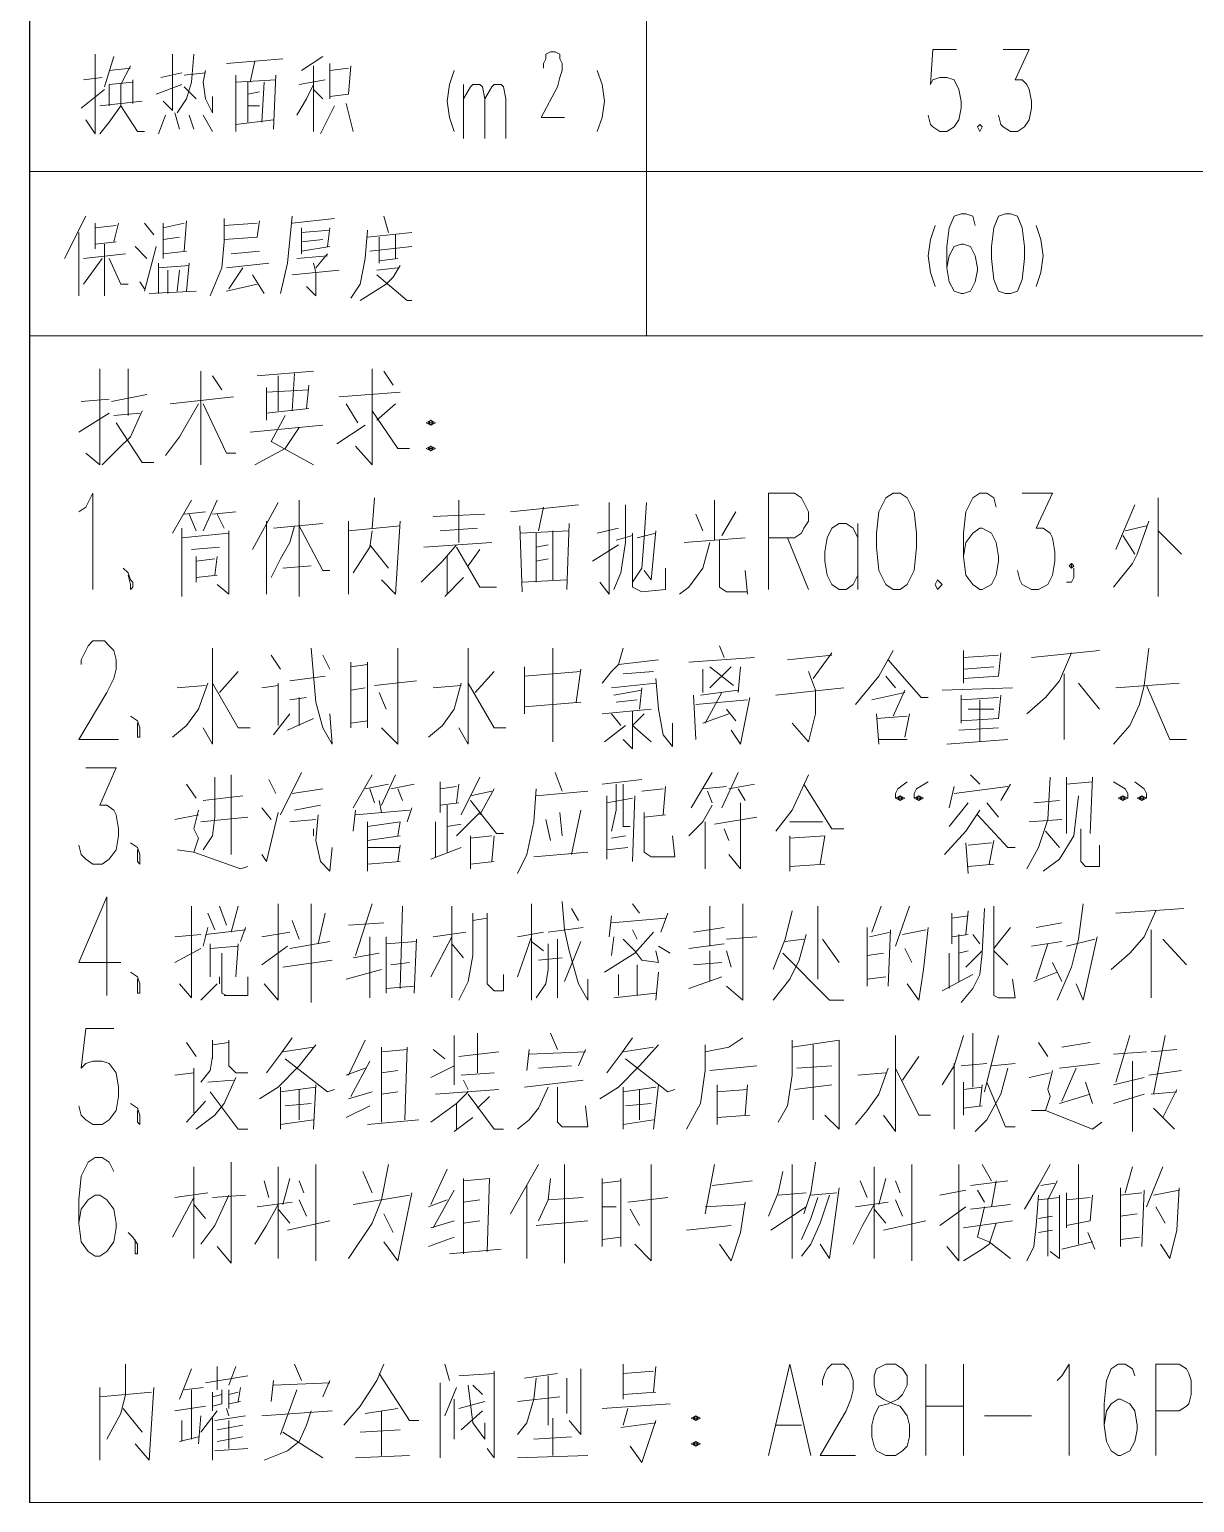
# Model space of a CAD drawing. Header units: inches. Extents: x -244 to 17, y 0 to 370.
# Drawn here: x -66.09 to -34.57, y 251.15 to 291 of the extents above; entities that cross this region are included whole.
import ezdxf

# ---------------------------------------------------------------- set-up
doc = ezdxf.new("R2010")
doc.units = ezdxf.units.IN
doc.header["$MEASUREMENT"] = 0
doc.layers.add('图层 1', color=7, linetype='Continuous')

# ---------------------------------------------------------------- blocks, each defined once
blk = doc.blocks.new('block 2')
at = {"layer": '图层 1', "color": 7, "lineweight": 13, "true_color": 0xffffff}
for points in [[(271.272, 86.741), (271.272, 7.556)], [(302.832, 86.741), (302.832, 47.181)], [(307.277, 86.741), (307.277, 47.181)], [(306.07, 85.217), (304.927, 85.788)], [(305.626, 85.407), (303.911, 85.407)], [(304.229, 85.281), (304.927, 84.772)], [(305.054, 84.138), (304.927, 85.281)], [(309.499, 84.709), (308.991, 85.344)], [(309.753, 85.281), (309.817, 84.772)], [(305.88, 84.963), (305.181, 84.963)], [(305.308, 84.963), (305.372, 84.391)], [(305.753, 84.963), (305.816, 84.391)], [(310.452, 84.963), (308.293, 84.963), (308.674, 85.217)], [(305.308, 84.709), (303.911, 84.709)], [(304.927, 84.582), (304.229, 84.265), (304.229, 84.074)], [(310.134, 84.01), (309.626, 84.265), (309.055, 84.265), (308.61, 84.582), (308.293, 84.836)], [(309.182, 83.693), (309.055, 84.836)], [(309.626, 84.582), (309.055, 84.582)], [(310.388, 84.455), (309.563, 84.709)], [(309.69, 83.947), (309.626, 84.582)], [(310.007, 84.582), (310.071, 84.01)], [(305.88, 84.328), (305.372, 84.455)], [(309.055, 84.265), (308.356, 83.82), (308.356, 83.629)], [(304.292, 83.757), (304.102, 83.629)], [(305.245, 83.884), (304.927, 83.566)], [(309.753, 83.947), (309.118, 83.947)], [(303.975, 83.503), (304.038, 82.232)], [(304.038, 83.629), (305.245, 83.312)], [(305.88, 83.629), (305.562, 83.375)], [(309.372, 83.312), (309.626, 82.613)], [(304.8, 83.249), (303.975, 83.249)], [(304.61, 82.994), (303.975, 82.994)], [(304.737, 82.423), (304.673, 83.249)], [(305.88, 83.122), (304.927, 83.122)], [(305.054, 83.122), (305.118, 82.487)], [(305.435, 83.122), (305.499, 82.677)], [(305.88, 82.55), (305.753, 83.122)], [(308.801, 83.058), (308.293, 83.249)], [(310.452, 82.868), (309.055, 82.868), (308.928, 82.868), (309.182, 83.122)], [(309.817, 83.185), (309.944, 82.613)], [(304.038, 82.741), (304.61, 82.677)], [(304.8, 82.423), (304.038, 82.487)], [(305.943, 82.487), (305.118, 82.55)], [(308.864, 82.804), (308.42, 82.677)], [(310.452, 82.296), (309.69, 82.36), (309.245, 82.487), (308.864, 82.741)], [(309.563, 82.55), (309.245, 82.232)], [(309.88, 82.55), (309.944, 81.979)], [(308.801, 82.423), (308.42, 82.296)], [(306.007, 81.471), (305.372, 81.471), (304.673, 81.534), (303.911, 81.851)], [(308.801, 82.042), (308.356, 81.788)], [(309.245, 81.979), (308.864, 81.788), (309.309, 81.788)], [(310.007, 81.979), (309.69, 82.042), (309.245, 81.979)], [(304.038, 81.407), (304.229, 80.582)], [(304.673, 80.963), (304.102, 81.344)], [(304.673, 81.407), (304.8, 80.264)], [(305.435, 81.471), (305.499, 80.582)], [(305.88, 80.582), (305.816, 81.471)], [(310.325, 79.883), (310.198, 81.407)], [(305.054, 81.28), (305.118, 80.518)], [(309.88, 81.153), (308.356, 81.153)], [(308.547, 81.153), (308.674, 80.137)], [(309.753, 80.074), (309.69, 81.153)], [(304.483, 80.709), (303.975, 80.391)], [(305.499, 80.582), (305.943, 80.518)], [(309.69, 80.835), (308.61, 80.835)], [(309.055, 80.835), (309.055, 80.518)], [(309.436, 80.518), (309.372, 80.835)], [(309.69, 80.772), (310.261, 80.645)], [(308.42, 80.137), (309.88, 80.074)], [(309.69, 80.391), (308.61, 80.454)], [(306.07, 79.629), (304.8, 79.756), (303.975, 79.947)], [(304.483, 79.629), (304.61, 78.359)], [(304.927, 79.502), (304.991, 78.676)], [(305.753, 79.375), (305.054, 79.375)], [(305.118, 79.375), (305.245, 78.613)], [(305.372, 79.375), (305.435, 78.804)], [(305.689, 78.613), (305.626, 79.375)], [(305.88, 79.629), (306.007, 78.486)], [(309.626, 79.057), (309.245, 79.248), (308.801, 79.502)], [(309.626, 79.438), (309.753, 78.74)], [(310.388, 78.804), (310.007, 79.375)], [(303.911, 78.994), (304.165, 79.248)], [(304.8, 79.057), (304.546, 78.994), (303.911, 78.994)], [(304.673, 78.994), (305.054, 78.676)], [(310.134, 79.057), (308.356, 79.057)], [(309.499, 79.057), (309.245, 78.804)], [(305.245, 78.676), (305.753, 78.613)], [(309.055, 78.486), (308.293, 78.867)], [(310.198, 78.613), (309.245, 78.613)], [(310.134, 78.041), (309.372, 78.105), (309.309, 78.613)], [(310.007, 78.613), (310.071, 78.105)], [(309.118, 78.169), (308.356, 77.978)], [(303.784, 77.788), (304.229, 77.089), (304.419, 76.899), (304.737, 76.708)], [(305.689, 77.597), (304.927, 77.66), (304.229, 77.788), (303.848, 78.041)], [(304.483, 77.343), (303.784, 76.518), (303.784, 76.391)], [(304.61, 77.343), (304.673, 76.772)], [(305.118, 77.534), (305.245, 76.391)], [(305.499, 77.597), (305.626, 76.391)], [(305.499, 77.279), (304.8, 77.279)], [(304.864, 77.279), (304.927, 76.772)], [(306.07, 77.153), (305.626, 77.025)], [(304.927, 76.835), (305.562, 76.835)], [(310.007, 75.247), (309.626, 75.375), (309.182, 75.438), (308.737, 75.375), (308.356, 75.247)], [(309.626, 74.994), (308.166, 74.994)], [(309.245, 74.994), (309.563, 74.803), (309.626, 74.74), (309.626, 74.549), (309.563, 74.485), (309.245, 74.422), (308.166, 74.422)], [(309.245, 74.422), (309.563, 74.232), (309.626, 74.168), (309.626, 73.978), (309.563, 73.914), (309.245, 73.85), (308.166, 73.85)], [(310.071, 72.835), (310.198, 72.835), (310.325, 72.771), (310.452, 72.771), (310.515, 72.644), (310.515, 72.517), (310.452, 72.39), (310.325, 72.39), (310.198, 72.326), (310.007, 72.326), (309.817, 72.39), (309.563, 72.454), (308.737, 72.898), (308.737, 72.263)], [(308.356, 71.374), (308.737, 71.247), (309.182, 71.184), (309.626, 71.247), (310.007, 71.374)], [(364.49, 70.041), (302.832, 70.041)], [(305.816, 62.23), (305.435, 62.357), (304.991, 62.421), (304.546, 62.357), (304.165, 62.23)], [(310.579, 61.659), (310.579, 62.294), (309.626, 62.357), (309.753, 62.294), (309.817, 62.103), (309.817, 61.913), (309.753, 61.722), (309.499, 61.595), (309.182, 61.532), (308.991, 61.532), (308.674, 61.595), (308.483, 61.722), (308.356, 61.913), (308.356, 62.103), (308.483, 62.294), (308.547, 62.357), (308.801, 62.421)], [(305.816, 61.15), (306.07, 61.214), (306.134, 61.404), (306.134, 61.532), (306.07, 61.722), (305.753, 61.849), (305.245, 61.913), (304.673, 61.913), (304.292, 61.849), (304.038, 61.722), (303.975, 61.532), (303.975, 61.468), (304.038, 61.278), (304.292, 61.15), (304.61, 61.087), (304.673, 61.087), (304.991, 61.15), (305.245, 61.278), (305.308, 61.468), (305.308, 61.532), (305.245, 61.722), (304.991, 61.849), (304.673, 61.913)], [(308.547, 61.024), (308.483, 61.087), (308.356, 61.024), (308.483, 60.96), (308.547, 61.024)], [(306.134, 60.325), (306.07, 60.516), (305.753, 60.643), (305.245, 60.706), (304.927, 60.706), (304.356, 60.643), (304.038, 60.516), (303.975, 60.325), (303.975, 60.198), (304.038, 60.007), (304.356, 59.881), (304.927, 59.817), (305.245, 59.817), (305.753, 59.881), (306.07, 60.007), (306.134, 60.198), (306.134, 60.325)], [(310.579, 60.388), (310.579, 59.69), (309.753, 60.071), (309.753, 59.881), (309.626, 59.753), (309.499, 59.69), (309.182, 59.626), (308.991, 59.626), (308.674, 59.69), (308.483, 59.817), (308.356, 60.007), (308.356, 60.198), (308.483, 60.388), (308.547, 60.452), (308.801, 60.516)], [(304.165, 59.5), (304.546, 59.372), (304.991, 59.309), (305.435, 59.372), (305.816, 59.5)]]:
    blk.add_lwpolyline(points, dxfattribs=at)
at = {"layer": '图层 1', "color": 7, "lineweight": 25, "true_color": 0xffffff}
blk.add_lwpolyline([(385.572, 86.741), (271.272, 86.741)], dxfattribs=at)
at = {"layer": '图层 1', "color": 7, "lineweight": 20, "true_color": 0xffffff}
for points in [[(280.226, 84.455), (280.48, 84.582), (280.607, 84.772), (280.607, 84.963), (280.48, 85.154), (280.099, 85.344), (279.464, 85.407), (278.829, 85.407), (278.321, 85.344), (278.067, 85.154), (277.94, 84.963), (277.94, 84.836), (278.067, 84.646), (278.321, 84.455), (278.702, 84.391), (278.829, 84.391), (279.21, 84.455), (279.464, 84.646), (279.591, 84.836), (279.591, 84.963), (279.464, 85.154), (279.21, 85.344), (278.829, 85.407)], [(284.099, 84.455), (284.099, 85.217), (283.02, 85.344), (283.147, 85.217), (283.21, 85.026), (283.21, 84.772), (283.147, 84.582), (282.893, 84.391), (282.512, 84.328), (282.258, 84.328), (281.877, 84.391), (281.623, 84.582), (281.496, 84.772), (281.496, 85.026), (281.623, 85.217), (281.75, 85.344), (282.004, 85.407)], [(284.988, 84.646), (287.655, 84.646), (285.877, 85.407), (285.877, 84.265)], [(291.148, 85.217), (291.148, 84.391), (290.132, 84.836), (290.132, 84.646), (290.005, 84.455), (289.878, 84.391), (289.497, 84.328), (289.306, 84.328), (288.925, 84.391), (288.671, 84.582), (288.544, 84.772), (288.544, 85.026), (288.671, 85.217), (288.798, 85.344), (289.052, 85.407)], [(293.942, 85.344), (294.069, 85.344), (294.323, 85.217), (294.45, 85.154), (294.577, 85.026), (294.577, 84.709), (294.45, 84.582), (294.323, 84.455), (294.069, 84.391), (293.815, 84.391), (293.561, 84.455), (293.18, 84.646), (291.91, 85.407), (291.91, 84.328)], [(298.069, 85.407), (298.196, 85.217), (298.577, 85.026), (295.974, 85.026)], [(300.228, 85.407), (300.736, 84.582)], [(301.054, 85.344), (301.117, 84.582)], [(301.943, 84.836), (299.339, 84.836), (299.657, 85.217)], [(274.384, 84.836), (272.415, 84.836)], [(274.193, 84.138), (273.685, 84.265), (272.987, 84.646)], [(274.13, 84.836), (274.257, 83.439)], [(300.8, 83.693), (300.101, 84.01), (299.784, 84.328), (299.339, 84.772)], [(301.054, 84.519), (301.244, 83.566)], [(273.812, 84.201), (273.177, 83.693)], [(275.019, 84.138), (274.193, 84.138)], [(296.545, 84.201), (296.418, 84.074)], [(300.482, 84.391), (299.403, 83.693), (299.403, 83.375)], [(300.673, 84.455), (300.736, 83.757)], [(274.384, 83.375), (272.415, 83.503), (272.86, 83.884)], [(278.384, 83.884), (278.13, 83.884), (278.003, 83.884)], [(278.003, 83.82), (278.003, 83.884)], [(278.003, 83.82), (278.13, 83.82), (278.257, 83.82)], [(278.448, 83.947), (278.257, 83.82)], [(278.575, 84.074), (278.448, 83.947)], [(281.496, 83.757), (281.559, 83.82)], [(281.496, 83.757), (281.559, 83.757), (281.686, 83.757), (281.75, 83.757)], [(281.877, 83.82), (281.623, 83.82), (281.559, 83.82)], [(281.94, 83.82), (281.75, 83.757)], [(282.067, 84.01), (281.94, 83.82)], [(285.433, 83.82), (285.179, 83.82), (285.052, 83.82)], [(285.052, 83.757), (285.052, 83.82)], [(285.052, 83.757), (285.179, 83.757), (285.306, 83.757)], [(285.496, 83.82), (285.306, 83.757)], [(285.623, 84.01), (285.496, 83.82)], [(288.544, 83.757), (288.608, 83.82)], [(288.544, 83.757), (288.608, 83.757), (288.671, 83.757), (288.798, 83.757)], [(288.925, 83.82), (288.671, 83.82), (288.608, 83.82)], [(288.989, 83.82), (288.798, 83.757)], [(289.116, 84.01), (288.989, 83.82)], [(292.354, 83.82), (292.1, 83.82), (291.973, 83.82)], [(291.973, 83.757), (291.973, 83.82)], [(291.973, 83.757), (292.1, 83.757), (292.227, 83.757)], [(292.418, 83.82), (292.227, 83.757)], [(292.545, 84.01), (292.418, 83.82)], [(295.974, 84.01), (296.037, 83.947), (296.164, 83.947), (296.228, 84.01)], [(295.974, 84.01), (296.037, 84.01)], [(296.355, 84.074), (296.101, 84.01), (296.037, 84.01)], [(296.418, 84.074), (296.228, 84.01)], [(301.943, 84.074), (300.673, 84.074)], [(300.99, 82.169), (300.101, 82.677), (299.593, 83.058)], [(300.99, 82.931), (301.181, 81.216)], [(272.923, 82.677), (273.05, 82.169)], [(273.495, 82.613), (272.923, 82.613)], [(273.749, 82.804), (273.876, 81.979)], [(274.892, 82.36), (274.066, 82.677)], [(274.32, 82.55), (274.384, 82.042)], [(278.448, 82.868), (279.527, 82.296)], [(279.654, 81.915), (279.527, 82.804)], [(282.131, 81.979), (281.559, 82.487)], [(282.893, 82.296), (282.829, 82.804)], [(283.718, 82.487), (283.337, 82.232)], [(287.401, 82.36), (284.925, 82.36), (285.306, 82.677)], [(285.877, 82.804), (286.258, 82.106)], [(286.576, 82.804), (286.639, 82.106)], [(290.005, 82.169), (289.497, 82.296), (289.243, 82.169), (288.862, 82.296), (288.925, 82.741)], [(289.751, 82.804), (289.878, 82.169)], [(290.703, 82.487), (290.322, 82.232)], [(293.434, 81.915), (292.735, 82.169), (292.291, 82.487), (291.973, 82.868)], [(293.307, 82.741), (293.37, 81.979)], [(297.625, 82.613), (295.783, 82.613)], [(297.371, 82.613), (297.498, 81.344)], [(298.387, 82.36), (297.498, 82.868)], [(298.006, 82.55), (298.069, 81.979)], [(273.622, 82.106), (272.86, 82.169)], [(274.32, 82.36), (272.987, 82.36)], [(273.749, 81.661), (273.177, 82.106)], [(277.876, 82.296), (280.353, 82.296)], [(279.591, 81.344), (278.765, 81.725), (278.257, 82.106)], [(278.956, 81.979), (279.337, 82.296)], [(282.766, 81.153), (282.067, 81.471), (281.75, 81.725), (281.369, 82.232)], [(281.813, 82.296), (283.02, 82.296)], [(283.337, 81.788), (282.956, 81.851), (282.639, 82.106)], [(285.306, 81.661), (284.861, 82.106)], [(288.862, 82.296), (288.417, 81.026)], [(289.687, 82.106), (289.814, 80.835)], [(296.164, 82.232), (296.863, 82.232)], [(296.355, 81.661), (296.291, 82.232)], [(296.736, 82.232), (296.799, 81.725)], [(297.053, 82.36), (297.117, 81.597)], [(297.561, 82.232), (298.006, 82.423)], [(299.339, 82.106), (301.879, 82.106)], [(273.558, 81.788), (272.415, 81.788)], [(272.669, 81.725), (272.733, 80.835)], [(273.495, 81.725), (273.622, 80.899)], [(274.257, 81.788), (273.749, 81.788)], [(274.32, 81.534), (273.939, 81.534), (273.876, 81.788)], [(274.193, 81.534), (274.13, 81.788)], [(274.511, 81.979), (274.701, 80.835)], [(279.527, 81.788), (279.591, 80.899)], [(282.385, 81.851), (281.369, 81.09), (281.369, 80.835)], [(282.639, 81.915), (282.702, 81.216)], [(283.782, 81.788), (283.274, 81.788)], [(283.655, 81.788), (283.718, 81.344)], [(286.385, 81.851), (285.496, 81.851)], [(286.258, 81.851), (286.322, 81.09)], [(286.83, 81.915), (286.322, 82.042)], [(286.639, 81.979), (286.766, 80.899)], [(286.703, 81.915), (286.703, 81.915)], [(287.211, 81.915), (286.766, 81.725)], [(290.894, 81.725), (289.814, 81.725), (289.306, 81.788), (288.925, 82.042)], [(290.259, 82.042), (290.386, 80.963)], [(294.386, 81.788), (291.783, 81.788), (292.227, 82.042)], [(293.434, 81.788), (292.227, 81.09), (292.227, 80.772)], [(296.863, 81.661), (296.355, 81.725)], [(298.387, 81.661), (297.561, 82.042)], [(298.006, 81.788), (298.069, 81.153)], [(299.657, 81.153), (299.657, 81.407), (300.99, 82.042)], [(301.752, 81.788), (301.371, 81.534)], [(273.495, 81.344), (272.733, 81.344)], [(272.923, 81.661), (273.05, 80.963)], [(273.368, 80.963), (273.241, 81.661)], [(273.812, 81.407), (273.622, 81.344)], [(274.32, 81.344), (273.812, 81.344)], [(273.939, 81.344), (274.003, 81.026)], [(274.193, 81.344), (274.257, 81.09)], [(274.955, 81.661), (274.32, 81.661)], [(274.955, 81.153), (274.447, 81.344)], [(280.48, 81.28), (277.749, 81.28), (278.194, 81.661)], [(283.782, 81.344), (283.464, 81.344), (283.083, 81.344), (282.893, 81.153), (282.893, 80.835)], [(284.988, 81.407), (285.052, 81.534), (285.687, 81.534)], [(285.496, 80.835), (284.988, 80.835), (284.988, 81.471)], [(285.496, 81.597), (285.306, 81.597)], [(286.131, 81.534), (285.496, 81.534)], [(287.401, 81.597), (286.893, 81.407)], [(293.751, 81.09), (293.18, 81.597)], [(295.847, 81.344), (296.101, 81.661)], [(295.847, 81.344), (297.561, 81.344)], [(298.006, 81.661), (297.625, 81.471)], [(274.003, 81.09), (274.384, 81.026)], [(286.385, 81.09), (285.496, 81.153)], [(286.83, 80.899), (286.449, 81.026)], [(287.401, 81.09), (286.703, 81.28)], [(288.417, 81.026), (288.481, 80.835)], [(288.798, 81.28), (290.957, 81.28)], [(279.337, 80.01), (278.765, 80.328), (278.257, 80.645)], [(279.273, 80.582), (279.4, 79.629)], [(283.655, 78.994), (283.083, 79.438), (282.512, 80.01), (282.194, 80.518)], [(298.323, 80.01), (297.053, 80.709)], [(300.355, 79.438), (299.784, 79.819), (299.339, 80.645)], [(300.228, 80.772), (300.419, 78.804)], [(301.752, 80.582), (301.879, 79.057)], [(273.749, 79.121), (273.368, 79.248), (272.923, 79.438), (272.669, 79.756), (272.415, 80.391)], [(273.749, 78.55), (273.622, 80.454)], [(274.574, 80.137), (274.003, 80.2)], [(274.447, 80.137), (274.511, 78.613)], [(279.972, 80.391), (279.527, 80.264)], [(283.401, 79.947), (282.893, 80.328)], [(285.306, 80.391), (284.861, 80.01), (287.465, 80.01)], [(285.814, 80.454), (286.322, 79.756)], [(286.703, 79.693), (286.576, 80.454)], [(288.798, 80.454), (288.608, 80.328), (289.941, 80.01)], [(290.068, 80.454), (289.751, 80.2)], [(290.83, 80.264), (290.449, 80.074)], [(292.608, 79.693), (292.037, 80.137)], [(293.37, 80.01), (293.307, 80.454)], [(294.196, 80.2), (293.815, 79.947)], [(295.847, 80.328), (297.815, 80.328)], [(297.688, 79.566), (297.244, 79.693), (296.799, 79.947), (296.291, 80.2)], [(297.625, 80.137), (297.752, 78.804)], [(299.974, 80.2), (299.339, 79.057)], [(300.673, 79.819), (299.974, 80.2)], [(301.435, 80.328), (300.546, 80.328)], [(300.863, 79.185), (300.736, 80.328)], [(301.308, 80.328), (301.371, 79.185)], [(273.177, 79.883), (272.479, 78.804)], [(274.32, 79.502), (273.114, 79.947)], [(280.353, 80.01), (277.876, 80.01)], [(278.638, 79.756), (278.892, 78.613)], [(279.21, 80.01), (278.829, 79.693)], [(280.035, 79.693), (279.337, 79.883)], [(282.512, 79.947), (281.369, 79.947)], [(281.623, 79.057), (281.496, 79.947)], [(282.004, 79.819), (282.067, 79.121)], [(282.385, 79.947), (282.512, 78.994)], [(283.274, 79.819), (282.385, 78.676), (282.448, 78.486)], [(283.845, 79.629), (283.401, 79.947)], [(283.464, 79.883), (283.591, 79.057)], [(285.75, 79.883), (285.941, 78.55)], [(286.258, 79.693), (286.449, 78.613)], [(289.687, 79.693), (289.751, 78.994)], [(291.021, 79.375), (289.878, 79.947)], [(292.164, 79.756), (292.481, 79.057)], [(292.291, 80.01), (293.434, 80.01)], [(292.989, 79.693), (293.053, 79.248)], [(293.497, 79.693), (293.624, 78.74)], [(296.545, 79.883), (296.609, 79.121)], [(300.8, 80.01), (301.752, 80.01)], [(275.019, 79.566), (274.574, 79.375)], [(279.464, 79.438), (279.019, 79.248)], [(279.972, 79.438), (279.654, 79.312)], [(282.448, 79.438), (281.623, 79.438)], [(287.02, 79.629), (286.512, 79.438)], [(290.005, 79.566), (290.132, 78.867)], [(290.449, 79.629), (290.576, 78.804)], [(293.053, 79.438), (292.291, 79.438)], [(298.387, 79.438), (295.783, 79.438)], [(297.688, 79.438), (296.482, 78.804), (296.482, 78.613)], [(301.816, 79.566), (300.8, 79.629)], [(277.813, 78.994), (280.416, 78.994)], [(282.575, 78.994), (281.369, 79.057)], [(287.465, 79.121), (284.798, 79.121)], [(286.385, 78.931), (287.211, 78.74)], [(289.878, 78.931), (289.179, 78.994), (288.608, 78.867)], [(289.497, 79.057), (289.306, 79.057)], [(294.386, 79.121), (292.926, 78.994), (292.227, 78.804), (291.783, 78.55), (292.608, 78.613)], [(301.498, 79.185), (300.863, 79.248)], [(274.574, 78.613), (274.13, 78.804)], [(288.608, 78.867), (288.354, 78.613), (288.989, 78.55)], [(294.196, 78.804), (293.815, 78.613)], [(275.019, 77.153), (274.574, 77.343), (273.876, 77.788), (273.368, 78.232)], [(277.876, 78.105), (278.829, 77.47)], [(281.686, 78.169), (282.004, 77.534)], [(282.385, 77.47), (282.194, 78.105)], [(282.829, 78.169), (283.02, 77.66)], [(283.782, 77.66), (282.829, 78.105)], [(285.687, 77.216), (285.433, 78.169)], [(286.893, 78.105), (286.957, 77.153)], [(297.815, 78.105), (295.847, 78.105)], [(297.561, 78.105), (297.688, 76.708)], [(299.911, 78.422), (300.419, 77.66)], [(300.482, 77.851), (300.99, 78.169)], [(301.181, 78.359), (301.308, 76.708)], [(272.479, 77.915), (272.542, 76.454)], [(273.177, 77.788), (273.241, 76.708)], [(279.337, 77.978), (279.591, 76.454)], [(280.226, 77.724), (279.654, 77.47)], [(283.21, 77.534), (282.258, 78.041)], [(286.004, 77.978), (286.131, 77.279)], [(287.465, 77.47), (286.068, 77.915)], [(290.005, 77.915), (289.433, 77.978)], [(289.878, 77.915), (290.005, 76.454)], [(290.957, 77.47), (290.068, 77.978)], [(294.005, 78.041), (292.227, 78.041)], [(292.354, 78.041), (292.418, 77.597)], [(293.243, 78.041), (293.307, 77.66)], [(293.878, 78.041), (293.942, 77.597)], [(297.561, 77.47), (297.117, 77.534), (296.418, 77.978)], [(301.943, 77.47), (299.339, 77.47), (299.847, 77.915)], [(273.685, 77.66), (273.812, 76.772)], [(279.464, 77.216), (278.829, 77.47)], [(281.496, 77.597), (281.623, 76.2)], [(286.576, 77.534), (284.925, 77.534)], [(289.687, 77.597), (288.354, 77.597)], [(288.608, 76.708), (288.544, 77.597)], [(288.989, 76.708), (288.989, 77.597)], [(289.179, 77.597), (289.306, 76.708)], [(289.56, 77.597), (289.687, 76.708), (289.306, 76.772)], [(290.195, 77.407), (290.576, 77.534)], [(290.576, 77.66), (290.703, 77.025)], [(294.005, 77.597), (292.227, 77.597)], [(293.37, 77.407), (293.497, 76.263)], [(297.18, 77.534), (296.545, 77.025)], [(298.45, 77.407), (297.625, 77.47)], [(300.8, 77.47), (299.784, 76.772), (299.784, 76.454)], [(300.99, 76.835), (300.546, 77.343)], [(272.542, 77.216), (273.749, 77.216)], [(274.765, 77.279), (273.495, 76.454), (273.495, 76.2)], [(279.654, 76.391), (277.813, 76.772), (278.321, 77.153)], [(279.083, 77.153), (278.575, 76.899)], [(279.464, 77.216), (280.416, 77.025)], [(283.591, 77.216), (281.559, 77.216)], [(282.385, 76.772), (282.321, 77.216)], [(282.893, 77.216), (282.956, 76.772)], [(283.528, 76.518), (283.464, 77.216)], [(285.052, 77.089), (286.576, 77.089)], [(285.179, 77.089), (285.242, 76.327)], [(285.814, 76.962), (285.877, 76.454)], [(286.385, 77.089), (286.449, 76.263)], [(290.259, 77.279), (289.941, 77.216)], [(290.957, 76.835), (290.132, 77.216)], [(290.576, 76.962), (290.703, 76.327)], [(294.386, 76.772), (291.783, 76.772), (292.227, 77.216)], [(293.18, 77.279), (292.735, 77.089)], [(297.815, 76.708), (295.847, 76.835), (296.228, 77.216)], [(301.879, 77.153), (301.498, 76.899)], [(281.623, 76.581), (283.591, 76.518)], [(287.401, 76.644), (285.179, 76.708)], [(289.052, 76.708), (288.608, 76.772)], [(290.068, 76.391), (289.687, 76.518)], [(290.576, 76.772), (290.259, 76.644)], [(286.512, 76.263), (285.052, 76.327)], [(297.18, 75.184), (296.736, 75.565), (296.164, 76.137)], [(278.194, 75.946), (278.448, 75.247)], [(278.892, 75.247), (278.702, 75.882)], [(279.718, 75.247), (278.702, 75.819)], [(279.273, 75.946), (279.464, 75.438)], [(280.289, 75.438), (279.337, 75.882)], [(282.385, 74.866), (282.067, 75.184), (281.559, 75.882)], [(282.321, 75.756), (282.448, 74.041)], [(282.766, 75.882), (283.083, 75.247)], [(283.528, 75.819), (283.274, 75.501)], [(285.496, 75.882), (286.576, 75.311)], [(286.703, 74.93), (286.576, 75.819)], [(288.671, 75.882), (288.989, 75.057)], [(288.735, 75.756), (289.687, 75.756)], [(293.434, 75.057), (292.735, 75.247), (292.291, 75.565), (291.973, 75.946)], [(293.307, 75.819), (293.37, 75.057)], [(297.244, 74.232), (297.117, 76.073)], [(297.942, 75.819), (298.006, 74.422)], [(299.784, 76.01), (299.72, 75.882), (299.784, 75.756), (299.847, 75.882), (299.784, 76.01)], [(299.784, 75.882), (299.784, 75.882)], [(300.482, 76.01), (300.419, 75.882), (300.482, 75.756)], [(300.482, 75.819), (300.482, 75.882), (300.482, 75.946), (300.419, 75.882), (300.482, 75.819), (300.482, 75.882), (300.482, 75.946)], [(300.482, 75.756), (300.546, 75.882), (300.482, 76.01)], [(300.482, 75.819), (300.546, 75.882), (300.482, 75.946)], [(300.482, 75.882), (300.482, 75.882)], [(274.511, 75.629), (272.479, 75.629)], [(274.384, 75.184), (273.622, 75.501)], [(275.019, 75.501), (274.574, 75.375)], [(278.003, 75.375), (278.13, 73.978)], [(284.925, 75.311), (287.401, 75.311)], [(286.004, 74.994), (286.385, 75.311)], [(290.132, 75.438), (288.862, 75.438)], [(289.56, 75.438), (289.624, 75.057)], [(290.767, 75.629), (289.941, 75.629)], [(290.195, 75.121), (290.132, 75.629)], [(290.576, 75.629), (290.64, 75.184)], [(295.783, 75.501), (296.291, 74.994)], [(296.863, 75.438), (295.847, 75.438)], [(297.561, 75.629), (297.625, 74.613)], [(272.987, 75.247), (274.066, 75.247)], [(273.749, 74.485), (273.241, 75.057)], [(273.812, 75.121), (274.003, 74.422)], [(274.701, 75.121), (274.765, 74.168)], [(280.035, 74.994), (278.003, 74.994)], [(279.972, 74.994), (280.035, 74.295), (278.067, 74.359)], [(278.892, 74.549), (278.829, 74.994)], [(279.4, 74.994), (279.464, 74.549)], [(281.305, 75.247), (281.686, 74.74)], [(282.067, 75.184), (281.369, 75.184)], [(282.702, 74.994), (282.448, 74.866)], [(283.909, 75.247), (282.575, 75.247)], [(282.829, 75.057), (282.893, 74.168)], [(283.337, 75.121), (283.464, 74.041)], [(284.861, 75.121), (285.369, 74.866), (286.068, 74.74), (287.211, 74.74)], [(289.941, 74.549), (289.306, 75.184)], [(290.894, 74.549), (289.878, 75.057)], [(290.703, 75.121), (290.195, 75.184)], [(294.386, 74.866), (291.783, 74.866), (292.227, 75.121)], [(297.117, 75.184), (296.037, 74.549), (296.037, 74.104)], [(298.387, 75.121), (297.244, 75.121)], [(274.447, 74.866), (273.431, 74.74), (272.987, 74.422), (273.431, 74.422)], [(274.447, 74.74), (274.193, 74.485)], [(282.321, 74.866), (281.369, 74.168), (281.369, 73.914)], [(282.258, 74.295), (281.94, 74.613)], [(283.972, 74.613), (282.893, 74.613)], [(287.084, 74.359), (287.02, 74.74)], [(289.306, 74.803), (288.417, 74.803)], [(288.608, 74.168), (288.544, 74.803)], [(289.243, 74.803), (289.306, 74.232)], [(290.259, 74.803), (289.37, 74.104), (289.37, 73.914)], [(290.576, 74.168), (289.878, 74.549)], [(290.386, 74.803), (290.513, 74.232)], [(293.434, 74.866), (292.227, 74.168), (292.227, 73.85)], [(293.751, 74.168), (293.18, 74.676)], [(297.053, 74.549), (296.609, 74.866)], [(274.828, 74.168), (272.479, 74.168), (272.733, 74.359)], [(285.56, 73.914), (285.115, 73.914), (285.115, 74.168), (285.306, 74.359), (287.211, 74.359)], [(289.306, 74.168), (288.608, 74.232)], [(280.416, 72.962), (279.083, 73.724)], [(298.26, 71.882), (298.069, 73.724)], [(272.479, 73.533), (272.542, 71.628)], [(274.638, 73.025), (274.066, 73.088), (273.431, 73.279), (273.114, 73.533)], [(274.003, 73.533), (274.13, 72.39)], [(274.638, 73.343), (274.765, 72.454)], [(282.512, 72.707), (281.94, 72.962), (281.623, 73.216), (281.369, 73.533)], [(282.512, 73.343), (282.702, 71.755)], [(286.576, 73.152), (285.496, 73.533)], [(286.576, 73.533), (286.703, 72.835)], [(290.576, 73.025), (289.687, 73.088), (288.798, 73.279), (288.29, 73.533)], [(293.878, 73.343), (292.608, 73.343)], [(292.926, 71.819), (292.799, 73.343)], [(293.624, 73.343), (293.751, 71.819)], [(297.688, 73.469), (295.91, 73.406)], [(296.164, 73.406), (296.228, 72.2)], [(297.561, 72.136), (297.498, 73.469)], [(272.987, 73.088), (273.05, 72.072)], [(279.845, 73.279), (277.876, 73.279)], [(278.765, 73.025), (278.892, 71.628)], [(280.035, 72.644), (279.464, 72.707), (278.892, 72.962)], [(283.528, 73.216), (282.956, 73.279)], [(283.02, 72.962), (283.083, 72.072)], [(283.401, 73.216), (283.464, 71.691)], [(287.465, 73.152), (284.861, 73.152)], [(286.385, 72.707), (285.687, 72.707), (285.306, 72.771), (284.925, 73.025)], [(285.941, 72.962), (286.004, 72.326)], [(286.449, 73.152), (286.195, 72.835)], [(288.735, 73.088), (288.862, 71.628)], [(290.386, 73.025), (290.513, 71.628)], [(297.498, 73.025), (296.164, 73.025)], [(296.736, 73.025), (296.799, 72.707)], [(297.18, 72.707), (297.117, 73.025)], [(297.561, 72.962), (298.196, 72.835)], [(273.558, 72.581), (272.542, 72.581)], [(274.701, 72.707), (273.368, 72.707)], [(279.464, 72.707), (279.527, 71.755)], [(283.972, 72.644), (283.528, 72.454)], [(286.703, 72.707), (286.83, 71.755)], [(289.751, 72.771), (289.179, 72.644)], [(294.386, 72.581), (291.846, 72.581)], [(297.561, 72.581), (296.228, 72.581)], [(274.892, 71.819), (273.114, 71.819), (273.495, 72.136)], [(274.638, 72.2), (273.685, 72.2)], [(280.416, 72.263), (277.749, 72.263)], [(282.512, 72.454), (281.559, 72.454), (281.432, 72.326), (281.432, 71.628), (282.004, 71.691)], [(287.528, 72.326), (286.766, 72.263), (286.195, 72.136), (285.306, 71.882), (284.861, 71.628), (285.433, 71.628)], [(286.512, 72.454), (284.925, 72.454)], [(286.449, 71.819), (285.369, 72.263)], [(289.941, 72.39), (289.306, 72.326)], [(291.021, 72.517), (290.513, 72.326)], [(295.974, 72.2), (297.752, 72.136)], [(283.528, 71.691), (283.083, 71.882)], [(287.338, 72.072), (287.02, 71.882)], [(288.798, 72.072), (290.005, 71.819)], [(293.815, 71.819), (292.926, 71.946)], [(296.736, 71.501), (297.18, 70.803)], [(297.498, 71.374), (297.625, 70.803)], [(273.812, 71.247), (273.939, 69.406)], [(280.035, 71.247), (278.194, 71.247)], [(278.384, 71.247), (278.448, 70.739)], [(279.273, 71.247), (279.273, 70.866)], [(279.908, 71.247), (279.972, 70.739)], [(283.655, 69.723), (283.083, 70.231), (282.512, 70.803), (282.194, 71.31)], [(283.401, 70.739), (282.893, 71.12)], [(284.925, 70.929), (285.052, 69.787)], [(286.703, 69.85), (286.131, 70.358), (285.623, 71.184)], [(286.576, 70.929), (286.068, 70.993)], [(287.147, 70.993), (286.576, 71.057)], [(286.957, 70.993), (287.084, 69.532)], [(290.386, 71.12), (288.671, 71.12)], [(288.925, 71.12), (288.989, 70.549)], [(289.243, 70.993), (289.306, 70.612)], [(290.703, 70.866), (290.005, 70.866), (289.433, 70.993)], [(290.195, 71.12), (290.322, 70.422)], [(290.703, 71.247), (290.83, 70.168)], [(291.846, 71.184), (292.291, 70.612)], [(292.608, 70.993), (292.291, 70.739)], [(292.608, 71.247), (292.735, 69.913)], [(293.116, 70.929), (293.243, 70.168)], [(293.307, 70.993), (293.434, 69.787)], [(294.386, 70.675), (293.942, 70.803), (293.751, 70.993), (293.434, 71.247)], [(298.323, 71.057), (295.847, 71.057), (296.164, 71.31)], [(298.26, 70.612), (297.244, 70.612), (296.418, 70.739), (295.974, 70.929)], [(273.431, 69.787), (273.304, 70.739)], [(273.812, 70.549), (273.368, 70.675)], [(275.019, 70.675), (274.066, 70.675)], [(274.257, 69.787), (274.193, 70.675)], [(274.765, 70.675), (274.828, 69.85)], [(280.035, 70.739), (278.194, 70.739)], [(279.4, 70.549), (279.527, 69.469)], [(282.512, 70.675), (281.369, 70.675)], [(281.623, 69.85), (281.496, 70.675)], [(282.004, 70.612), (282.067, 69.913)], [(282.385, 70.675), (282.512, 69.787)], [(283.274, 70.612), (282.385, 69.469), (282.448, 69.279)], [(283.845, 70.422), (283.401, 70.739)], [(283.464, 70.675), (283.591, 69.85)], [(285.56, 70.803), (284.988, 70.803)], [(286.512, 70.675), (286.195, 70.358), (285.941, 70.168), (285.877, 69.723), (286.195, 69.787)], [(290.703, 70.675), (289.56, 70.675)], [(289.56, 70.675), (289.56, 70.485)], [(292.672, 70.422), (291.656, 70.422), (291.91, 70.675)], [(292.926, 70.866), (292.989, 70.294)], [(293.688, 70.675), (293.751, 69.85)], [(293.942, 70.803), (294.069, 69.723)], [(297.307, 70.866), (297.434, 70.422)], [(273.495, 69.787), (272.352, 70.168), (272.796, 70.485)], [(280.416, 69.913), (277.813, 69.913), (278.257, 70.358)], [(279.21, 70.485), (278.765, 70.231)], [(282.448, 70.231), (281.623, 70.231)], [(285.814, 70.294), (284.988, 70.294)], [(286.766, 70.422), (286.512, 70.294)], [(287.465, 70.422), (287.211, 70.231)], [(290.386, 70.358), (288.608, 70.422)], [(290.513, 70.168), (290.576, 69.596)], [(292.608, 70.104), (292.291, 70.422), (291.846, 69.913)], [(293.307, 70.168), (292.735, 70.231)], [(297.498, 70.422), (296.037, 70.422), (295.91, 70.168)], [(295.91, 70.168), (295.974, 69.532), (296.545, 69.532)], [(296.545, 70.168), (296.164, 70.422)], [(298.323, 70.041), (297.371, 70.104), (296.545, 70.168)], [(297.371, 70.294), (297.498, 69.787)], [(274.955, 69.787), (274.257, 69.85)], [(282.575, 69.723), (281.369, 69.85)], [(285.623, 69.723), (284.861, 69.787)], [(289.941, 70.104), (288.862, 70.104), (288.735, 69.913)], [(288.735, 69.913), (288.735, 69.279), (289.306, 69.342)], [(289.878, 69.532), (289.814, 70.104)], [(293.561, 69.787), (292.735, 69.723), (292.037, 69.596), (291.719, 69.342), (292.354, 69.342)], [(296.482, 70.104), (296.228, 69.913), (297.561, 69.787)], [(286.131, 69.406), (286.322, 69.723)], [(287.211, 69.469), (286.703, 69.66)], [(290.64, 69.532), (289.878, 69.596)], [(278.638, 68.961), (278.765, 67.754)], [(283.655, 68.453), (282.956, 68.453), (282.067, 68.58), (281.369, 68.961)], [(295.847, 69.151), (296.037, 68.897), (296.545, 68.516), (297.244, 68.326)], [(297.371, 67.374), (297.244, 69.025)], [(272.86, 68.834), (272.796, 68.707), (272.86, 68.58), (272.923, 68.707), (272.86, 68.834)], [(272.86, 68.707), (272.86, 68.707)], [(273.558, 68.834), (273.495, 68.707), (273.558, 68.58)], [(273.558, 68.644), (273.558, 68.707), (273.558, 68.771), (273.495, 68.707), (273.558, 68.644), (273.558, 68.707), (273.558, 68.771)], [(273.558, 68.58), (273.622, 68.707), (273.558, 68.834)], [(273.558, 68.644), (273.622, 68.707), (273.558, 68.771)], [(273.558, 68.707), (273.558, 68.707)], [(285.179, 68.897), (285.496, 68.009)], [(285.877, 68.009), (285.814, 68.771)], [(286.258, 68.897), (286.385, 67.945)], [(286.83, 67.945), (286.703, 68.771)], [(290.132, 68.263), (289.687, 68.516), (289.306, 68.897)], [(291.021, 68.263), (290.068, 68.834)], [(293.116, 68.771), (291.91, 68.707)], [(292.862, 68.707), (292.989, 67.31)], [(293.116, 68.58), (293.243, 67.564)], [(294.005, 68.897), (294.132, 67.119)], [(297.561, 68.516), (298.006, 68.707)], [(280.416, 68.199), (279.083, 68.453)], [(279.273, 68.453), (279.337, 67.374)], [(279.845, 68.263), (279.972, 67.183)], [(282.956, 68.326), (283.083, 67.056)], [(283.845, 67.437), (283.591, 67.818), (283.464, 68.453)], [(285.369, 68.326), (286.195, 68.326)], [(287.401, 68.326), (286.322, 68.326)], [(289.687, 68.453), (288.417, 68.453)], [(289.624, 68.199), (289.814, 67.056)], [(290.513, 68.39), (290.195, 68.263)], [(290.576, 68.516), (290.64, 67.882)], [(292.354, 68.516), (292.608, 67.818)], [(293.18, 68.009), (292.354, 68.453)], [(293.815, 68.516), (293.18, 68.516)], [(293.878, 67.754), (293.307, 68.326)], [(293.878, 68.326), (293.37, 67.691)], [(298.387, 68.199), (297.307, 68.199)], [(279.4, 67.374), (278.575, 67.5), (277.813, 67.754), (278.257, 68.072)], [(282.575, 68.135), (281.496, 68.135)], [(281.686, 68.135), (281.75, 67.247)], [(282.385, 68.135), (282.448, 67.31)], [(285.242, 67.882), (284.861, 67.437), (287.465, 67.437)], [(286.195, 67.882), (285.75, 67.754)], [(286.576, 67.056), (286.512, 67.882)], [(290.195, 67.5), (288.417, 67.5), (288.798, 67.818)], [(289.497, 67.945), (289.179, 67.818)], [(290.068, 68.009), (291.021, 67.564)], [(290.576, 67.818), (290.703, 67.119)], [(293.053, 67.247), (291.783, 67.5), (292.164, 67.754)], [(292.735, 67.882), (292.418, 67.628)], [(294.45, 68.072), (294.132, 67.945)], [(297.307, 68.072), (296.037, 68.072), (295.91, 67.882), (295.91, 67.31)], [(297.434, 68.009), (298.069, 67.628)], [(282.575, 67.31), (281.75, 67.374)], [(290.576, 67.564), (290.259, 67.374)], [(293.18, 67.564), (293.878, 67.5)], [(295.847, 67.31), (296.482, 67.374)], [(272.542, 66.738), (275.019, 66.167), (272.542, 65.596)], [(273.368, 66.548), (273.368, 65.85)], [(278.638, 66.675), (279.273, 65.722)], [(280.226, 66.357), (279.654, 66.485), (279.019, 66.738)], [(285.433, 66.167), (284.861, 66.612)], [(287.274, 66.104), (286.512, 66.294), (285.687, 66.612)], [(290.005, 66.104), (289.433, 66.548)], [(293.307, 64.707), (293.116, 66.548)], [(295.974, 66.738), (298.577, 66.738), (298.577, 66.04), (298.45, 65.85), (298.323, 65.786), (298.069, 65.659), (297.815, 65.659), (297.625, 65.786), (297.498, 65.85), (297.371, 66.04), (297.371, 66.738)], [(279.591, 66.485), (279.654, 65.722)], [(281.559, 66.485), (282.004, 66.231), (282.829, 66.104), (283.782, 66.104)], [(286.131, 66.357), (284.861, 65.088), (284.861, 64.707)], [(286.639, 65.722), (285.941, 65.913), (285.433, 66.167)], [(286.449, 66.294), (286.512, 65.786)], [(289.306, 66.167), (288.354, 66.167)], [(288.481, 66.167), (288.544, 65.215)], [(288.544, 66.167), (288.481, 66.167)], [(288.544, 65.341), (289.306, 65.215), (289.243, 66.167)], [(289.687, 66.167), (289.687, 65.278)], [(294.069, 66.231), (294.196, 65.024)], [(297.371, 66.231), (295.974, 65.659)], [(280.416, 66.104), (277.876, 66.104)], [(279.591, 65.088), (278.829, 65.341), (278.257, 65.596), (277.94, 65.85)], [(278.384, 65.85), (278.956, 65.596), (279.527, 65.405)], [(280.48, 65.469), (279.654, 65.596), (279.083, 65.786)], [(283.591, 66.104), (283.782, 64.834), (281.369, 64.834), (281.75, 65.215)], [(282.575, 65.024), (282.448, 66.04)], [(283.02, 65.976), (283.083, 65.024)], [(290.703, 65.786), (289.497, 65.024)], [(290.957, 65.659), (290.005, 66.104)], [(293.751, 65.659), (293.243, 65.469), (292.608, 65.469), (291.846, 65.659), (292.354, 66.104)], [(279.591, 65.596), (279.654, 64.897)], [(281.623, 65.532), (283.655, 65.532)], [(287.401, 65.405), (285.433, 65.405)], [(294.259, 65.024), (293.561, 65.532)], [(274.447, 65.278), (274.574, 65.278), (274.765, 65.215), (274.892, 65.151), (275.019, 65.024), (275.019, 64.707), (274.892, 64.579), (274.765, 64.516), (274.574, 64.453), (274.32, 64.453), (274.066, 64.516), (273.749, 64.643), (272.542, 65.341), (272.542, 64.389)], [(279.781, 64.834), (277.876, 65.088), (278.257, 65.341)], [(286.512, 65.278), (285.877, 64.834)], [(289.497, 65.024), (289.497, 64.707)], [(297.371, 64.325), (297.625, 64.453), (297.752, 64.643), (297.752, 64.834), (297.625, 65.024), (297.371, 65.151), (296.99, 65.215), (296.736, 65.215), (296.355, 65.151), (296.101, 65.024), (295.974, 64.834), (295.974, 64.643), (296.101, 64.453), (296.355, 64.325)], [(279.337, 63.881), (278.765, 64.199), (278.257, 64.453)], [(279.273, 64.389), (279.4, 63.5)], [(279.972, 64.262), (279.527, 64.072)], [(283.02, 63.5), (282.321, 63.754), (281.877, 64.072), (281.496, 64.389)], [(282.829, 64.325), (282.893, 63.563)], [(294.323, 63.373), (293.624, 63.754), (292.862, 64.389)], [(297.752, 64.325), (295.974, 64.325)], [(275.019, 63.563), (274.892, 63.818), (274.701, 63.881), (274.447, 63.881), (274.193, 63.818), (274.066, 63.627), (273.939, 63.373), (273.876, 63.182), (273.622, 62.992), (273.368, 62.929), (273.05, 62.929), (272.796, 62.992), (272.669, 63.119), (272.542, 63.31), (272.542, 63.563), (272.669, 63.818), (272.796, 63.881), (273.05, 63.944), (273.368, 63.944), (273.622, 63.881), (273.876, 63.754), (273.939, 63.5), (274.066, 63.246), (274.193, 63.119), (274.447, 62.992), (274.701, 62.992), (274.892, 63.119), (275.019, 63.31), (275.019, 63.563)], [(280.353, 63.881), (277.876, 63.881)], [(279.21, 63.881), (278.829, 63.563)], [(286.83, 64.072), (285.242, 64.072)], [(285.433, 64.072), (285.496, 63.563)], [(286.068, 64.072), (286.131, 63.627)], [(286.703, 63.437), (286.576, 64.008)], [(287.401, 63.691), (286.703, 63.944)], [(292.608, 63.818), (291.783, 63.754)], [(292.481, 63.818), (292.545, 62.992)], [(292.989, 63.944), (293.18, 63.056)], [(298.577, 63.373), (298.45, 63.563), (298.069, 63.754), (297.498, 63.818), (297.117, 63.818), (296.482, 63.754), (296.101, 63.563), (295.974, 63.373), (295.974, 63.182), (296.101, 62.992), (296.482, 62.801), (297.117, 62.738), (297.498, 62.738), (298.069, 62.801), (298.45, 62.992), (298.577, 63.182), (298.577, 63.373)], [(278.638, 63.627), (278.892, 62.484)], [(280.035, 63.563), (279.337, 63.754)], [(283.909, 63.31), (281.305, 63.31), (281.75, 63.627)], [(285.242, 63.5), (286.766, 63.437)], [(291.91, 63.754), (291.91, 62.992)], [(293.243, 63.056), (292.545, 63.373)], [(294.069, 63.5), (293.053, 62.611)], [(293.624, 63.563), (293.307, 63.31)], [(279.464, 63.31), (279.019, 63.119)], [(279.972, 63.31), (279.654, 63.182)], [(283.02, 63.31), (281.75, 62.675), (281.75, 62.357)], [(283.337, 62.675), (282.702, 63.119)], [(284.861, 62.675), (285.306, 62.992)], [(286.258, 63.056), (285.877, 62.865)], [(287.401, 62.929), (286.322, 63.31)], [(286.639, 63.119), (286.766, 62.484)], [(290.322, 63.056), (290.386, 63.182), (290.322, 63.31), (290.259, 63.182), (290.322, 63.056)], [(290.322, 63.31), (290.449, 63.31)], [(290.322, 63.182), (290.322, 63.182)], [(290.449, 63.31), (290.576, 63.246)], [(290.576, 63.246), (290.767, 62.992)], [(292.608, 62.929), (291.973, 63.056)], [(277.813, 62.865), (280.416, 62.865)], [(284.861, 62.675), (285.687, 62.547), (286.83, 62.421)], [(290.322, 62.801), (290.259, 62.675), (290.322, 62.547), (290.386, 62.675), (290.322, 62.801)], [(290.322, 62.611), (290.386, 62.675), (290.322, 62.738), (290.259, 62.675), (290.322, 62.611)], [(290.322, 62.801), (290.449, 62.801)], [(290.322, 62.675), (290.322, 62.675)], [(290.449, 62.801), (290.576, 62.738)], [(290.576, 62.738), (290.767, 62.421)], [(293.053, 62.611), (293.053, 62.421)], [(275.019, 62.484), (272.542, 62.484)], [(273.876, 62.484), (273.876, 61.468)], [(296.228, 62.166), (296.101, 62.23), (295.974, 62.166), (296.101, 62.04), (296.228, 62.166)], [(280.416, 61.595), (277.813, 61.595), (278.194, 61.913)], [(278.765, 62.103), (279.273, 61.404)], [(279.718, 61.404), (279.591, 62.103)], [(283.909, 61.468), (283.083, 61.722), (282.575, 62.04)], [(285.115, 62.04), (285.56, 61.214)], [(286.131, 61.849), (285.179, 61.849)], [(287.211, 61.785), (286.385, 61.785)], [(286.639, 61.341), (286.576, 61.785)], [(287.084, 61.785), (287.147, 61.341)], [(290.005, 61.024), (289.433, 61.404), (288.798, 61.976)], [(290.195, 61.341), (289.56, 61.849)], [(290.64, 61.722), (290.068, 61.849)], [(291.783, 61.913), (291.91, 60.262)], [(293.243, 62.04), (293.307, 60.135)], [(275.019, 61.468), (272.542, 61.468)], [(278.829, 60.579), (278.257, 60.769), (278.13, 60.96), (277.813, 61.468)], [(278.702, 61.468), (278.892, 60.135)], [(283.147, 61.722), (281.369, 61.722)], [(282.639, 61.468), (281.75, 61.468)], [(282.004, 60.96), (281.94, 61.468)], [(282.512, 60.96), (282.448, 61.468)], [(283.083, 61.532), (283.147, 60.833)], [(287.338, 60.897), (286.131, 60.96), (285.56, 61.024), (285.179, 61.214), (284.798, 61.532)], [(286.639, 61.595), (285.369, 61.595)], [(285.75, 61.404), (286.195, 60.96)], [(286.131, 61.595), (286.195, 61.341)], [(287.274, 61.341), (286.639, 61.404)], [(289.116, 61.404), (288.29, 61.341)], [(290.449, 61.722), (290.64, 60.262)], [(292.164, 61.595), (292.227, 60.516)], [(293.116, 61.532), (292.354, 61.532)], [(293.116, 60.452), (292.481, 60.516), (292.418, 61.532)], [(292.989, 61.532), (293.053, 60.516)], [(294.323, 61.468), (293.434, 61.468)], [(294.259, 60.452), (293.624, 60.516), (293.561, 61.468)], [(293.815, 61.468), (293.878, 60.643)], [(294.132, 61.468), (294.196, 60.516)], [(298.196, 60.579), (298.45, 60.643), (298.577, 60.833), (298.577, 61.024), (298.45, 61.214), (298.069, 61.404), (297.498, 61.468), (296.863, 61.468), (296.355, 61.404), (296.101, 61.214), (295.974, 61.024), (295.974, 60.96), (296.101, 60.706), (296.355, 60.579), (296.736, 60.516), (296.863, 60.516), (297.244, 60.579), (297.498, 60.706), (297.625, 60.96), (297.625, 61.024), (297.498, 61.214), (297.244, 61.404), (296.863, 61.468)], [(278.321, 60.769), (278.448, 61.087)], [(279.273, 60.897), (278.448, 61.087)], [(279.337, 60.198), (279.21, 61.278)], [(279.4, 60.897), (279.718, 61.087)], [(279.845, 61.278), (279.972, 60.262)], [(283.02, 60.262), (282.321, 60.452), (281.623, 60.833), (281.305, 61.15)], [(282.575, 60.96), (282.004, 61.024)], [(282.512, 61.214), (283.972, 61.214)], [(286.639, 61.214), (286.385, 61.024)], [(288.544, 60.643), (288.481, 61.341)], [(289.878, 61.087), (288.989, 60.262), (288.989, 60.071)], [(289.052, 61.341), (289.116, 60.706)], [(290.957, 61.278), (290.703, 61.024)], [(292.989, 61.024), (291.846, 61.024)], [(292.735, 61.341), (292.735, 60.643)], [(273.622, 60.897), (273.622, 59.626)], [(278.321, 60.769), (277.876, 60.198)], [(279.972, 60.579), (279.273, 60.706)], [(280.416, 60.96), (279.972, 60.706)], [(282.639, 60.833), (281.432, 60.325), (281.432, 60.071)], [(283.909, 60.516), (282.385, 60.897)], [(283.083, 60.706), (283.147, 60.071)], [(287.401, 60.643), (284.988, 60.643), (284.925, 60.516), (284.925, 60.071), (285.433, 60.135)], [(286.195, 60.643), (285.814, 60.262)], [(286.83, 60.198), (286.258, 60.643)], [(289.179, 60.643), (288.544, 60.769)], [(290.195, 60.833), (289.814, 60.516)], [(290.703, 60.198), (290.259, 60.452)], [(280.416, 59.119), (279.845, 59.436), (279.21, 59.817)], [(298.577, 59.881), (298.577, 59.055), (297.625, 59.5), (297.625, 59.309), (297.498, 59.119), (297.371, 59.055), (296.99, 58.991), (296.736, 58.991), (296.355, 59.055), (296.101, 59.182), (295.974, 59.436), (295.974, 59.626), (296.101, 59.881), (296.228, 59.944), (296.482, 60.007)], [(279.591, 59.436), (278.765, 59.5), (278.194, 59.563), (277.813, 59.753)], [(278.638, 59.055), (278.575, 59.436)], [(278.956, 59.436), (279.019, 59.055)], [(279.464, 59.436), (279.527, 58.865)], [(279.845, 59.372), (279.908, 58.991)], [(281.877, 59.626), (281.877, 59.246), (281.369, 57.975), (281.559, 57.722)], [(282.766, 59.69), (282.893, 59.119)], [(283.718, 59.436), (283.337, 59.182)], [(285.369, 59.563), (285.623, 58.928)], [(286.385, 59.182), (285.433, 59.5)], [(286.322, 59.626), (286.449, 58.801)], [(286.83, 59.5), (286.957, 58.801)], [(290.894, 59.119), (289.751, 59.182), (288.989, 59.436), (288.417, 59.753)], [(289.751, 58.801), (289.687, 59.69)], [(290.195, 59.563), (290.259, 58.865)], [(294.259, 58.547), (293.497, 58.865), (293.053, 59.246), (292.608, 59.753)], [(294.132, 59.626), (294.323, 57.785)], [(279.591, 58.865), (277.876, 58.865), (278.067, 59.119)], [(279.464, 59.182), (277.94, 59.182)], [(279.972, 58.928), (279.464, 59.182)], [(282.956, 59.055), (282.448, 59.182), (282.258, 59.119), (281.877, 59.246)], [(285.877, 59.055), (285.369, 58.801)], [(290.386, 58.357), (289.306, 58.484), (288.671, 58.865), (288.354, 59.309)], [(289.433, 59.246), (288.989, 58.865)], [(274.574, 58.928), (274.701, 58.801), (275.019, 58.61), (272.542, 58.61)], [(278.13, 58.801), (278.321, 57.975)], [(279.654, 58.674), (278.702, 58.674)], [(278.765, 58.674), (278.892, 58.039), (279.591, 57.975)], [(279.464, 58.674), (279.527, 58.039)], [(282.067, 58.865), (282.321, 58.039)], [(283.02, 58.42), (282.131, 58.801)], [(283.02, 58.865), (283.147, 57.785)], [(283.591, 58.801), (283.718, 58.039)], [(287.465, 58.229), (286.512, 58.357), (285.75, 58.547), (284.861, 58.928)], [(286.322, 58.674), (286.512, 57.912)], [(290.894, 58.674), (289.37, 58.674)], [(290.767, 57.975), (290.703, 58.674)], [(293.688, 58.738), (291.91, 58.738)], [(296.545, 58.484), (296.418, 58.484), (296.291, 58.484), (296.164, 58.547), (296.164, 58.674)], [(296.609, 58.61), (296.545, 58.547), (296.609, 58.484), (296.672, 58.547), (296.609, 58.61)], [(280.416, 58.357), (278.257, 58.357)], [(286.576, 57.849), (284.861, 58.229), (285.306, 58.42)], [(289.497, 58.293), (288.608, 58.293), (288.481, 58.166), (288.481, 57.785), (289.052, 57.785)], [(293.434, 58.357), (292.735, 57.785)], [(296.609, 58.547), (296.609, 58.547)], [(278.575, 58.103), (278.13, 57.912)], [(282.639, 58.166), (282.067, 57.975)], [(289.37, 58.039), (290.894, 57.975)], [(274.701, 56.832), (274.892, 56.896), (275.019, 57.087), (275.019, 57.277), (274.892, 57.468), (274.574, 57.594), (273.939, 57.658), (273.368, 57.658), (272.923, 57.594), (272.669, 57.468), (272.542, 57.277), (272.542, 57.213), (272.669, 56.96), (272.923, 56.832), (273.241, 56.769), (273.368, 56.769), (273.749, 56.832), (273.939, 56.96), (274.066, 57.213), (274.066, 57.277), (273.939, 57.468), (273.749, 57.594), (273.368, 57.658)], [(282.067, 57.404), (282.321, 56.578)], [(282.575, 57.404), (282.766, 56.578)], [(283.401, 57.404), (283.464, 56.515)], [(287.274, 56.261), (286.576, 56.578), (286.131, 56.96), (285.687, 57.468)], [(290.576, 57.087), (290.767, 57.404)], [(293.37, 56.578), (292.862, 56.706), (292.291, 56.96), (291.783, 57.404)], [(297.815, 56.451), (296.926, 56.769), (296.672, 56.896), (296.037, 57.404)], [(279.781, 57.213), (278.194, 57.213)], [(278.384, 57.213), (278.448, 56.706)], [(279.019, 57.213), (279.083, 56.769)], [(279.654, 56.642), (279.591, 57.213)], [(280.353, 56.896), (279.654, 57.087)], [(282.639, 57.341), (283.909, 56.96)], [(287.211, 57.341), (287.338, 55.499)], [(290.322, 57.023), (290.386, 57.15), (290.322, 57.277), (290.259, 57.15), (290.322, 57.023)], [(290.322, 57.213), (290.259, 57.15), (290.322, 57.087), (290.386, 57.15), (290.322, 57.213)], [(290.322, 57.15), (290.322, 57.15)], [(290.322, 57.023), (290.449, 57.023)], [(290.449, 57.023), (290.576, 57.087)], [(293.434, 55.626), (293.307, 57.341)], [(297.434, 57.15), (296.926, 56.832)], [(298.26, 56.832), (297.053, 57.341)], [(297.561, 57.087), (297.688, 56.515)], [(278.194, 56.642), (279.718, 56.578)], [(283.21, 56.896), (281.305, 56.896)], [(290.322, 56.769), (290.259, 56.642), (290.322, 56.515), (290.386, 56.642), (290.322, 56.769)], [(290.322, 56.578), (290.386, 56.642), (290.322, 56.706), (290.259, 56.642), (290.322, 56.578)], [(290.322, 56.642), (290.322, 56.642)], [(290.576, 56.578), (290.767, 56.832)], [(272.542, 56.261), (275.019, 56.261), (275.019, 55.626), (274.892, 55.435), (274.765, 55.372), (274.574, 55.309), (274.193, 55.309), (273.939, 55.372), (273.876, 55.435), (273.749, 55.626), (273.749, 56.261)], [(279.273, 56.261), (278.829, 56.007)], [(280.353, 56.071), (279.273, 56.515)], [(279.591, 56.325), (279.718, 55.626)], [(281.94, 56.325), (281.369, 55.753)], [(282.321, 56.388), (282.385, 55.69)], [(283.909, 56.007), (282.321, 56.325)], [(282.829, 56.451), (282.956, 55.563)], [(283.464, 56.388), (283.528, 55.69)], [(286.766, 56.388), (284.925, 56.388)], [(290.322, 56.515), (290.449, 56.515)], [(290.449, 56.515), (290.576, 56.578)], [(293.37, 56.515), (291.91, 55.88), (291.91, 55.435)], [(294.386, 56.451), (293.37, 56.578)], [(298.45, 56.197), (295.783, 56.197)], [(297.561, 56.197), (296.926, 55.563)], [(277.876, 55.88), (278.257, 56.134)], [(277.876, 55.88), (278.638, 55.69), (279.781, 55.626)], [(282.448, 55.69), (281.686, 56.071)], [(286.512, 56.071), (285.814, 55.435)]]:
    blk.add_lwpolyline(points, dxfattribs=at)
for points, knots in [([(299.784, 75.819), (299.784, 75.819), (299.784, 75.882), (299.784, 75.882), (299.784, 75.882), (299.784, 75.946), (299.784, 75.946), (299.784, 75.946), (299.784, 75.882), (299.784, 75.882), (299.784, 75.882), (299.784, 75.819), (299.784, 75.819), (299.784, 75.819), (299.847, 75.882), (299.847, 75.882), (299.847, 75.882), (299.784, 75.946), (299.784, 75.946), (299.784, 75.946), (299.72, 75.882), (299.72, 75.882), (299.72, 75.882), (299.784, 75.819), (299.784, 75.819)], [0, 0, 0, 0, 1, 1, 1, 2, 2, 2, 3, 3, 3, 4, 4, 4, 5, 5, 5, 6, 6, 6, 7, 7, 7, 8, 8, 8, 8]), ([(272.86, 68.644), (272.86, 68.644), (272.86, 68.707), (272.86, 68.707), (272.86, 68.707), (272.86, 68.771), (272.86, 68.771), (272.86, 68.771), (272.86, 68.707), (272.86, 68.707), (272.86, 68.707), (272.86, 68.644), (272.86, 68.644), (272.86, 68.644), (272.923, 68.707), (272.923, 68.707), (272.923, 68.707), (272.86, 68.771), (272.86, 68.771), (272.86, 68.771), (272.796, 68.707), (272.796, 68.707), (272.796, 68.707), (272.86, 68.644), (272.86, 68.644)], [0, 0, 0, 0, 1, 1, 1, 2, 2, 2, 3, 3, 3, 4, 4, 4, 5, 5, 5, 6, 6, 6, 7, 7, 7, 8, 8, 8, 8]), ([(290.322, 63.246), (290.322, 63.246), (290.386, 63.182), (290.386, 63.182), (290.386, 63.182), (290.322, 63.119), (290.322, 63.119), (290.322, 63.119), (290.259, 63.182), (290.259, 63.182), (290.259, 63.182), (290.322, 63.246), (290.322, 63.246), (290.322, 63.246), (290.322, 63.182), (290.322, 63.182), (290.322, 63.182), (290.322, 63.119), (290.322, 63.119), (290.322, 63.119), (290.322, 63.182), (290.322, 63.182), (290.322, 63.182), (290.322, 63.246), (290.322, 63.246)], [0, 0, 0, 0, 1, 1, 1, 2, 2, 2, 3, 3, 3, 4, 4, 4, 5, 5, 5, 6, 6, 6, 7, 7, 7, 8, 8, 8, 8]), ([(290.322, 62.611), (290.322, 62.611), (290.322, 62.675), (290.322, 62.675), (290.322, 62.675), (290.322, 62.738), (290.322, 62.738), (290.322, 62.738), (290.322, 62.675), (290.322, 62.675), (290.322, 62.675), (290.322, 62.611), (290.322, 62.611)], [0, 0, 0, 0, 1, 1, 1, 2, 2, 2, 3, 3, 3, 4, 4, 4, 4]), ([(296.609, 58.547), (296.609, 58.547), (296.545, 58.547), (296.545, 58.547), (296.545, 58.547), (296.609, 58.547), (296.609, 58.547), (296.609, 58.547), (296.672, 58.547), (296.672, 58.547), (296.672, 58.547), (296.609, 58.547), (296.609, 58.547)], [0, 0, 0, 0, 1, 1, 1, 2, 2, 2, 3, 3, 3, 4, 4, 4, 4]), ([(290.322, 57.213), (290.322, 57.213), (290.322, 57.15), (290.322, 57.15), (290.322, 57.15), (290.322, 57.087), (290.322, 57.087), (290.322, 57.087), (290.322, 57.15), (290.322, 57.15), (290.322, 57.15), (290.322, 57.213), (290.322, 57.213)], [0, 0, 0, 0, 1, 1, 1, 2, 2, 2, 3, 3, 3, 4, 4, 4, 4]), ([(290.322, 56.578), (290.322, 56.578), (290.322, 56.642), (290.322, 56.642), (290.322, 56.642), (290.322, 56.706), (290.322, 56.706), (290.322, 56.706), (290.322, 56.642), (290.322, 56.642), (290.322, 56.642), (290.322, 56.578), (290.322, 56.578)], [0, 0, 0, 0, 1, 1, 1, 2, 2, 2, 3, 3, 3, 4, 4, 4, 4])]:
    blk.add_open_spline(points, degree=3, knots=knots, dxfattribs=at)

msp = doc.modelspace()

# ---------------------------------------------------------------- block references
at = {"layer": '图层 1', "rotation": 90}
msp.add_blockref('block 2', (20.648, -20.119), dxfattribs=at)

doc.saveas('drawing.dxf')
